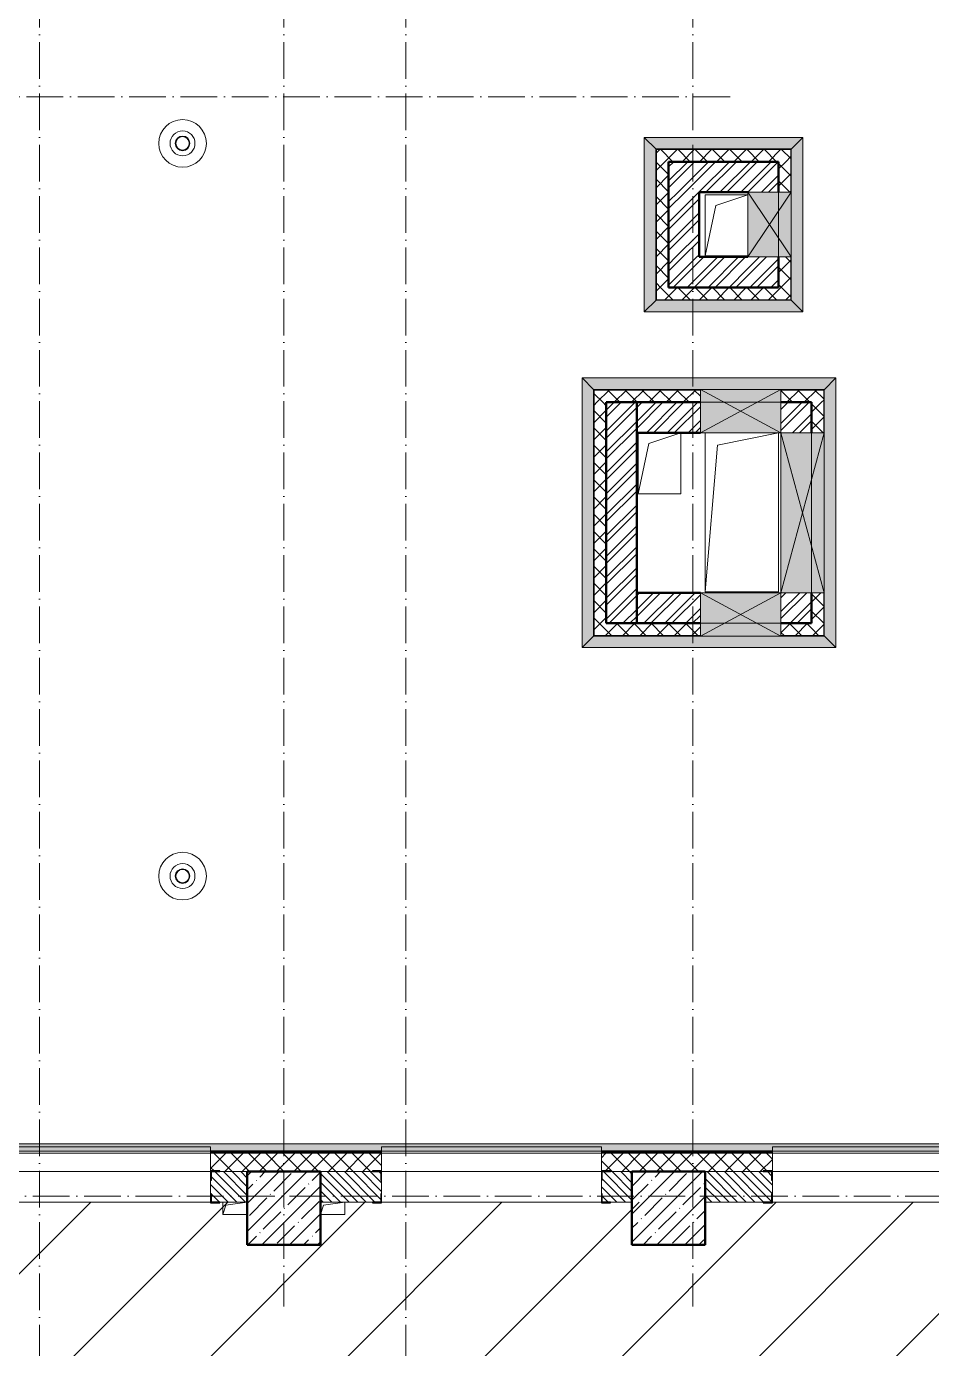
# Model space of a CAD drawing. Header units: millimetres. Extents: x 35697 to 388678, y -91946 to 171347.
# Drawn here: x 70102 to 77513, y 130046 to 140872 of the extents above; entities that cross this region are included whole.
import ezdxf

# ---------------------------------------------------------------- set-up
doc = ezdxf.new("R2010")
doc.units = ezdxf.units.MM
doc.linetypes.add('50_200_ШТРИХ_1Т_ш5_п1_п1_', pattern=[700, 500, -100, 0, -100])
for name, color, linetype, lineweight in [('2.1) ПГП окна 2.8 м', 5, 'Continuous', 30), ('3.1) ЖБ окна 1.2 м', 102, 'Continuous', 30), ('A-DETL-GENF-OTLN', 7, 'Continuous', 9), ('A-FLOR-____-OTLN', 7, 'Continuous', 9), ('A-GENM-____-MCUT', 7, 'Continuous', 25), ('A-GENM-____-OTLN', 7, 'Continuous', 9), ('A-GENM-____-OTLN-1', 7, 'Continuous', 25), ('A-GLAZ-____-OTLN', 7, 'Continuous', 9), ('A-WALL-____-MCUT', 7, 'Continuous', 13), ('A-WALL-____-MCUT-1', 7, 'Continuous', 9), ('A-WALL-____-MCUT-2', 7, 'Continuous', 50), ('A-WALL-____-OTLN', 7, 'Continuous', 9), ('A-WALL-____-PATT-1', 7, 'Continuous', 9), ('A-WALL-FNSH-MCUT-1', 7, 'Continuous', 9), ('S-COLS-____-MCUT', 7, 'Continuous', 50), ('S-COLS-____-OTLN', 7, 'Continuous', 9), ('S-GRID-____-OTLN-1', 7, '50_200_ШТРИХ_1Т_ш5_п1_п1_', 9)]:
    doc.layers.add(name, color=color, linetype=linetype, lineweight=lineweight)
doc.layers.add('A-GLAZ-____-OTLN-1', color=7, linetype='Continuous', lineweight=9, true_color=0xc0c0c0)
pattern_1 = [(45, (43259.71, 63713.66), (-70.71068, 70.71068), []), (135, (43259.71, 63713.66), (-70.71068, -70.71068), [])]
pattern_2 = [(135, (43259.71, 63713.66), (-35.35534, -35.35534), [])]
pattern_3 = [(45, (43259.71, 63713.66), (-85.53659, 85.53659), []), (45, (43316.74, 63713.66), (-85.53659, 85.53659), [])]

# ---------------------------------------------------------------- blocks, each defined once
blk = doc.blocks.new('BSC_Колонна _Прямоугольная - 600х600-V51-АР1_План отверстий 2 этажа в осях 1-64_Ю-ЯЯ')
at = {"layer": 'S-COLS-____-OTLN'}
h = blk.add_hatch(dxfattribs=at)
h.set_pattern_fill('FP_61', color=256, style=0, pattern_type=2)
h.set_pattern_definition([(45, (-28950, -67481.04), (-114.04925, 114.04925), []), (45, (-28835.95, -67481.04), (-114.04925, 114.04925), [201.613, -40.323, 3.353, -36.97])])
h.paths.add_polyline_path([(-300, -300), (300, -300), (300, 300), (-300, 300), (-300, 237)], flags=0)
at = {"layer": 'S-COLS-____-MCUT'}
for p, q in [((300, 300), (-300, 300)), ((-300, 300), (-300, -300)), ((300, -300), (300, 300)), ((-300, -300), (300, -300))]:
    blk.add_line(p, q, dxfattribs=at)
blk = doc.blocks.new('BSC_Колонна _Прямоугольная - 600х600-V89-АР1_План отверстий 2 этажа в осях 1-64_Ю-ЯЯ')
at = {"layer": 'S-COLS-____-OTLN'}
h = blk.add_hatch(dxfattribs=at)
h.set_pattern_fill('FP_102', color=256, style=0, pattern_type=2)
h.set_pattern_definition([(45, (-32100, -67481.04), (-114.04925, 114.04925), []), (45, (-31985.95, -67481.04), (-114.04925, 114.04925), [201.613, -40.323, 3.353, -36.97])])
h.paths.add_polyline_path([(-300, -300), (300, -300), (300, 300), (-300, 300)], flags=0)
at = {"layer": 'S-COLS-____-MCUT'}
for p, q in [((300, 300), (-300, 300)), ((-300, 300), (-300, -300)), ((300, -300), (300, 300)), ((-300, -300), (300, -300))]:
    blk.add_line(p, q, dxfattribs=at)
blk = doc.blocks.new('Отлив_СКБ - Отлив витража_СФТК-31884011-АР1_План отверстий 2 этажа в осях 1-64_Ю-ЯЯ')
at = {"layer": 'A-GLAZ-____-OTLN-1'}
for points in [[(1800, 2), (1800, 37), (0, 37), (0, 2), (1715, 2)], [(1715, 0), (1800, 0), (1800, 2), (0, 2), (0, 0)]]:
    blk.add_hatch(color=256, dxfattribs=at).paths.add_polyline_path(points, flags=0)
at = {"layer": 'A-GLAZ-____-OTLN'}
for p, q in [((0, 3), (0, 37)), ((1800, 37), (0, 37)), ((0, 2), (1800, 2)), ((1800, 37), (1800, 3)), ((1800, 0), (0, 0))]:
    blk.add_line(p, q, dxfattribs=at)
blk = doc.blocks.new('Фахверк_СКБ_Уголок - 250_1500-27508690-АР1_План отверстий 2 этажа в осях 1-64_Ю-ЯЯ')
at = {"layer": 'A-GENM-____-MCUT'}
for p, q in [((125, 181), (50, 181)), ((50, 181), (50, 175)), ((50, 175), (119, 175)), ((119, 175), (119, 106)), ((125, 106), (125, 181)), ((119, 106), (125, 106)), ((119, -75), (50, -75)), ((50, -75), (50, -81)), ((50, -81), (125, -81)), ((125, -6), (119, -6)), ((119, -6), (119, -75)), ((125, -81), (125, -6))]:
    blk.add_line(p, q, dxfattribs=at)
blk = doc.blocks.new('Фахверк_СКБ_Уголок - 250_1500-27504248-АР1_План отверстий 2 этажа в осях 1-64_Ю-ЯЯ')
at = {"layer": 'A-GENM-____-MCUT'}
for p, q in [((200, 181), (125, 181)), ((125, 181), (125, 106)), ((131, 106), (131, 175)), ((131, 175), (200, 175)), ((200, 175), (200, 181)), ((125, 106), (131, 106)), ((131, -6), (125, -6)), ((125, -6), (125, -81)), ((125, -81), (200, -81)), ((131, -75), (131, -6)), ((200, -75), (131, -75)), ((200, -81), (200, -75))]:
    blk.add_line(p, q, dxfattribs=at)
blk = doc.blocks.new('Фахверк_СКБ_Уголок - 250_1500-27508739-АР1_План отверстий 2 этажа в осях 1-64_Ю-ЯЯ')
at = {"layer": 'A-GENM-____-MCUT'}
for p, q in [((125, 181), (50, 181)), ((50, 181), (50, 175)), ((50, 175), (119, 175)), ((119, 175), (119, 106)), ((125, 106), (125, 181)), ((119, 106), (125, 106)), ((119, -75), (50, -75)), ((50, -75), (50, -81)), ((50, -81), (125, -81)), ((125, -6), (119, -6)), ((119, -6), (119, -75)), ((125, -81), (125, -6))]:
    blk.add_line(p, q, dxfattribs=at)
blk = doc.blocks.new('Кровельный аэратор - 143_Кровельный аэратор-15605992-АР1_План отверстий 2 этажа в осях 1-64_Ю-ЯЯ')
at = {"layer": 'A-GENM-____-OTLN'}
for radius, start, end in [(195, 360, 180), (195, 180, 360), (102, 360, 180), (102, 180, 360), (60, 360, 180), (60, 180, 360), (55, 360, 180), (55, 180, 360)]:
    blk.add_arc((0, 0), radius, start, end, dxfattribs=at)
blk = doc.blocks.new('AR_Отверстие прямоугольное _в плите_ - AR_Отверстие прямоугольное _в плите_-V173-АР1_План отверстий 2 этажа в осях 1-64_Ю-ЯЯ')
at = {"layer": 'A-GENM-____-OTLN'}
for p, q in [((-100, 50), (-100, -50)), ((-100, -50), (-75, 25)), ((-75, 25), (100, 50)), ((-100, -50), (100, -50))]:
    blk.add_line(p, q, dxfattribs=at)
blk = doc.blocks.new('AR_Отверстие прямоугольное _в плите_ - AR_Отверстие прямоугольное _в плите_-V164-АР1_План отверстий 2 этажа в осях 1-64_Ю-ЯЯ')
at = {"layer": 'A-GENM-____-OTLN'}
for p, q in [((-100, -50), (-75, 25)), ((-75, 25), (100, 50)), ((100, -50), (100, 50)), ((-100, -50), (100, -50))]:
    blk.add_line(p, q, dxfattribs=at)
blk = doc.blocks.new('AR_Отверстие прямоугольное _в плите_ - AR_Отверстие прямоугольное _в плите_-30552540-АР1_План отверстий 2 этажа в осях 1-64_Ю-ЯЯ')
at = {"layer": 'A-GENM-____-OTLN'}
for p, q in [((175, 250), (-175, 250)), ((-175, 250), (-175, -250)), ((-87, 163), (175, 250)), ((-175, -250), (-87, 163)), ((-175, -250), (175, -250))]:
    blk.add_line(p, q, dxfattribs=at)
blk = doc.blocks.new('AR_Отверстие прямоугольное _в плите_ - AR_Отверстие прямоугольное _в плите_-30552544-АР1_План отверстий 2 этажа в осях 1-64_Ю-ЯЯ')
at = {"layer": 'A-GENM-____-OTLN'}
for p, q in [((300, 650), (-300, 650)), ((-300, 650), (-300, -650)), ((-200, 550), (300, 650)), ((300, -650), (300, 650)), ((-300, -650), (-200, 550)), ((-300, -650), (300, -650))]:
    blk.add_line(p, q, dxfattribs=at)
blk = doc.blocks.new('AR_Отверстие прямоугольное _в плите_ - AR_Отверстие прямоугольное _в плите_-V194-АР1_План отверстий 2 этажа в осях 1-64_Ю-ЯЯ')
at = {"layer": 'A-GENM-____-OTLN'}
for p, q in [((175, 250), (-175, 250)), ((-175, 250), (-175, -250)), ((-87, 163), (175, 250)), ((175, -250), (175, 250)), ((-175, -250), (-87, 163)), ((-175, -250), (175, -250))]:
    blk.add_line(p, q, dxfattribs=at)
blk = doc.blocks.new('AR_Отверстие прямоугольное _в стене__БезПР - AR_Отверстие прямоугольное _в стене__БезПР-31947467-АР1_План отверстий 2 этажа в осях 1-64_Ю-ЯЯ')
at = {"layer": 'A-GLAZ-____-OTLN'}
blk.add_hatch(color=256, dxfattribs=at).paths.add_polyline_path([(265, 230), (-265, 230), (-265, -125), (265, -125)], flags=0)
at = {"layer": 'A-DETL-GENF-OTLN'}
for p, q in [((-265, -125), (-265, 230)), ((-265, 230), (265, 230)), ((265, 230), (-265, -125)), ((-265, 230), (265, -125)), ((265, 230), (-265, 230)), ((-265, 230), (-265, -125)), ((265, 230), (265, -125)), ((265, -125), (265, 230)), ((265, -125), (-265, -125)), ((-265, -125), (265, -125))]:
    blk.add_line(p, q, dxfattribs=at)
at = {"layer": 'A-GLAZ-____-OTLN'}
blk.add_line((265, 125), (-265, 125), dxfattribs=at)
blk = doc.blocks.new('AR_Отверстие прямоугольное _в стене__БезПР - AR_Отверстие прямоугольное _в стене__БезПР-32490818-АР1_План отверстий 2 этажа в осях 1-64_Ю-ЯЯ')
at = {"layer": 'A-GLAZ-____-OTLN'}
blk.add_hatch(color=256, dxfattribs=at).paths.add_polyline_path([(655, -20), (655, 230), (-655, 230), (-655, -125), (655, -125)], flags=0)
at = {"layer": 'A-DETL-GENF-OTLN'}
for p, q in [((-655, -125), (-655, 230)), ((-655, 230), (655, 230)), ((655, 230), (-655, -125)), ((-655, 230), (655, -125)), ((655, 230), (-655, 230)), ((-655, 230), (-655, -125)), ((655, 230), (655, -125)), ((655, -125), (655, 230)), ((655, -125), (-655, -125)), ((-655, -125), (655, -125))]:
    blk.add_line(p, q, dxfattribs=at)
at = {"layer": 'A-GLAZ-____-OTLN'}
blk.add_line((655, 125), (-655, 125), dxfattribs=at)
blk = doc.blocks.new('AR_Отверстие прямоугольное _в стене__БезПР - AR_Отверстие прямоугольное _в стене__БезПР-32490844-АР1_План отверстий 2 этажа в осях 1-64_Ю-ЯЯ')
at = {"layer": 'A-GLAZ-____-OTLN'}
blk.add_hatch(color=256, dxfattribs=at).paths.add_polyline_path([(-330, 125), (-330, -230), (330, -230), (330, 125), (6, 125)], flags=0)
at = {"layer": 'A-DETL-GENF-OTLN'}
for p, q in [((330, 125), (-330, 125)), ((-330, 125), (-330, -230)), ((330, -230), (-330, 125)), ((-330, -230), (330, 125)), ((-330, 125), (330, 125)), ((-330, -230), (-330, 125)), ((330, -230), (330, 125)), ((330, 125), (330, -230)), ((-330, -230), (330, -230)), ((330, -230), (-330, -230))]:
    blk.add_line(p, q, dxfattribs=at)
at = {"layer": 'A-GLAZ-____-OTLN'}
blk.add_line((330, -125), (-330, -125), dxfattribs=at)
blk = doc.blocks.new('AR_Отверстие прямоугольное _в стене__БезПР - AR_Отверстие прямоугольное _в стене__БезПР-32490823-АР1_План отверстий 2 этажа в осях 1-64_Ю-ЯЯ')
at = {"layer": 'A-GLAZ-____-OTLN'}
blk.add_hatch(color=256, dxfattribs=at).paths.add_polyline_path([(6, 230), (-330, 230), (-330, -125), (330, -125), (330, 230)], flags=0)
at = {"layer": 'A-DETL-GENF-OTLN'}
for p, q in [((-330, -125), (-330, 230)), ((-330, 230), (330, 230)), ((330, 230), (-330, -125)), ((-330, 230), (330, -125)), ((330, 230), (-330, 230)), ((-330, 230), (-330, -125)), ((330, 230), (330, -125)), ((330, -125), (330, 230)), ((330, -125), (-330, -125)), ((-330, -125), (330, -125))]:
    blk.add_line(p, q, dxfattribs=at)
at = {"layer": 'A-GLAZ-____-OTLN'}
blk.add_line((330, 125), (-330, 125), dxfattribs=at)
blk = doc.blocks.new('Отлив_СКБ1 - Отлив_Шахты-30185863-АР1_План отверстий 2 этажа в осях 1-64_Ю-ЯЯ')
at = {"layer": 'A-GLAZ-____-OTLN-1'}
blk.add_hatch(color=256, dxfattribs=at).paths.add_polyline_path([(1229, -199), (1133, -103), (1133, -105), (-103, -105), (-103, -103), (-199, -199), (1135, -199)], flags=0)
at = {"layer": 'A-GLAZ-____-OTLN'}
for p, q in [((-199, -199), (-103, -103)), ((1133, -103), (1229, -199)), ((-199, -199), (1229, -199))]:
    blk.add_line(p, q, dxfattribs=at)
blk = doc.blocks.new('Отлив_СКБ1 - Отлив_Шахты-32492502-АР1_План отверстий 2 этажа в осях 1-64_Ю-ЯЯ')
at = {"layer": 'A-GLAZ-____-OTLN-1'}
blk.add_hatch(color=256, dxfattribs=at).paths.add_polyline_path([(-199, -199), (1099, -199), (1003, -103), (1003, -105), (-103, -105), (-103, -103), (-105, -105)], flags=0)
at = {"layer": 'A-GLAZ-____-OTLN'}
for p, q in [((-199, -199), (-103, -103)), ((1003, -103), (1099, -199)), ((-199, -199), (1099, -199))]:
    blk.add_line(p, q, dxfattribs=at)
blk = doc.blocks.new('Отлив_СКБ1 - Отлив_Шахты-32492619-АР1_План отверстий 2 этажа в осях 1-64_Ю-ЯЯ')
at = {"layer": 'A-GLAZ-____-OTLN-1'}
blk.add_hatch(color=256, dxfattribs=at).paths.add_polyline_path([(1783, 103), (1879, 199), (-199, 199), (-103, 103), (-103, 105), (1783, 105)], flags=0)
at = {"layer": 'A-GLAZ-____-OTLN'}
for p, q in [((-103, 103), (-199, 199)), ((1879, 199), (-199, 199)), ((1879, 199), (1783, 103))]:
    blk.add_line(p, q, dxfattribs=at)
blk = doc.blocks.new('Отлив_СКБ1 - Отлив_Шахты-32497784-АР1_План отверстий 2 этажа в осях 1-64_Ю-ЯЯ')
at = {"layer": 'A-GLAZ-____-OTLN-1'}
blk.add_hatch(color=256, dxfattribs=at).paths.add_polyline_path([(2009, 199), (-199, 199), (-103, 103), (-103, 105), (1913, 105), (1913, 103), (1915, 105)], flags=0)
at = {"layer": 'A-GLAZ-____-OTLN'}
for p, q in [((-103, 103), (-199, 199)), ((2009, 199), (-199, 199)), ((2009, 199), (1913, 103))]:
    blk.add_line(p, q, dxfattribs=at)
blk = doc.blocks.new('Отлив_СКБ1 - Отлив_Фасады на кровле-32719942-АР1_План отверстий 2 этажа в осях 1-64_Ю-ЯЯ')
at = {"layer": 'A-GLAZ-____-OTLN-1'}
blk.add_hatch(color=256, dxfattribs=at).paths.add_polyline_path([(18850, 170), (18850, 204), (20650, 204), (20650, 170), (21320, 170), (21320, 228), (228, 228), (170, 170), (2850, 170), (2850, 204), (4650, 204), (4650, 170), (6050, 170), (6050, 204), (7850, 204), (7850, 170), (9250, 170), (9250, 204), (11050, 204), (11050, 170), (12450, 170), (12450, 204), (14250, 204), (14250, 170), (15650, 170), (15650, 204), (17450, 204), (17450, 170), (18705, 170)], flags=0)
at = {"layer": 'A-GLAZ-____-OTLN'}
blk.add_line((21320, 228), (228, 228), dxfattribs=at)
blk = doc.blocks.new('2этаж')
at = {"layer": 'S-GRID-____-OTLN-1', "color": 251, "ltscale": 0.6, "true_color": 0x636466}
for p, q in [((11358.3, 549908.8), (11358.3, 511907.5)), ((13358.3, 549908.8), (13358.3, 525691.4)), ((14358.3, 549908.8), (14358.3, 511907.5)), ((16708.3, 549908.8), (16708.3, 525691.4)), ((17013.3, 535597), (-20260.4, 535597)), ((88482.7, 526597), (-20260.4, 526597))]:
    blk.add_line(p, q, dxfattribs=at)

msp = doc.modelspace()

# ---------------------------------------------------------------- hatches: boundary and pattern name
at = {"layer": '2.1) ПГП окна 2.8 м'}
h = msp.add_hatch(dxfattribs=at)
h.set_pattern_fill('ANSI31', color=5, scale=250)
h.paths.add_polyline_path([(48810, 140345), (50635, 140345), (50635, 130745), (48810, 130745)])
h.paths.add_polyline_path([(45710, 130745), (50860, 130745), (50860, 125745), (45710, 125745)])
h.paths.add_polyline_path([(88460, 131245), (50860, 131245), (50860, 126895), (88460, 126895)])
at = {"layer": 'A-WALL-____-PATT-1'}
h = msp.add_hatch(dxfattribs=at)
h.set_pattern_fill('FP_1', color=256, style=0, pattern_type=2)
h.set_pattern_definition(pattern_1)
h.paths.add_polyline_path([(76360, 139765), (76360, 139865), (75260, 139865), (75260, 139765), (76260, 139765)], flags=0)
h = msp.add_hatch(dxfattribs=at)
h.set_pattern_fill('FP_1', color=256, style=0, pattern_type=2)
h.set_pattern_definition(pattern_1)
h.paths.add_polyline_path([(75360, 138735), (75360, 139765), (75260, 139765), (75260, 138735)], flags=0)
h = msp.add_hatch(dxfattribs=at)
h.set_pattern_fill('FP_3', color=256, style=0, pattern_type=2)
h.set_pattern_definition(pattern_3)
h.paths.add_polyline_path([(75610, 139515), (76260, 139515), (76260, 139765), (75360, 139765), (75360, 139515), (75501, 139515)], flags=0)
h = msp.add_hatch(dxfattribs=at)
h.set_pattern_fill('FP_1', color=256, style=0, pattern_type=2)
h.set_pattern_definition(pattern_1)
h.paths.add_polyline_path([(76360, 138635), (76360, 138985), (76260, 138985), (76260, 138635)], flags=0)
h.paths.add_polyline_path([(76360, 139515), (76360, 139765), (76260, 139765), (76260, 139515)], flags=0)
h = msp.add_hatch(dxfattribs=at)
h.set_pattern_fill('FP_3', color=256, style=0, pattern_type=2)
h.set_pattern_definition(pattern_3)
h.paths.add_polyline_path([(75360, 138985), (75610, 138985), (75610, 139515), (75360, 139515), (75360, 139504)], flags=0)
h = msp.add_hatch(dxfattribs=at)
h.set_pattern_fill('FP_3', color=256, style=0, pattern_type=2)
h.set_pattern_definition(pattern_3)
h.paths.add_polyline_path([(76010, 138735), (76010, 138985), (75360, 138985), (75360, 138735), (75943, 138735)], flags=0)
h = msp.add_hatch(dxfattribs=at)
h.set_pattern_fill('FP_3', color=256, style=0, pattern_type=2)
h.set_pattern_definition(pattern_3)
h.paths.add_polyline_path([(76260, 138735), (76260, 138985), (76010, 138985), (76010, 138735)], flags=0)
h = msp.add_hatch(dxfattribs=at)
h.set_pattern_fill('FP_1', color=256, style=0, pattern_type=2)
h.set_pattern_definition(pattern_1)
h.paths.add_polyline_path([(76260, 138635), (76260, 138735), (75260, 138735), (75260, 138635), (75943, 138635)], flags=0)
h = msp.add_hatch(dxfattribs=at)
h.set_pattern_fill('FP_1', color=256, style=0, pattern_type=2)
h.set_pattern_definition(pattern_1)
h.paths.add_polyline_path([(76530, 137795), (76630, 137795), (76630, 137895), (76280, 137895), (76280, 137795)], flags=0)
h.paths.add_polyline_path([(75100, 137795), (75620, 137795), (75620, 137895), (74750, 137895), (74750, 137795), (75060, 137795)], flags=0)
h = msp.add_hatch(dxfattribs=at)
h.set_pattern_fill('FP_1', color=256, style=0, pattern_type=2)
h.set_pattern_definition(pattern_1)
h.paths.add_polyline_path([(74850, 135985), (74850, 137795), (74750, 137795), (74750, 135985)], flags=0)
h = msp.add_hatch(dxfattribs=at)
h.set_pattern_fill('FP_3', color=256, style=0, pattern_type=2)
h.set_pattern_definition(pattern_3)
h.paths.add_polyline_path([(75100, 135985), (75100, 137795), (74850, 137795), (74850, 135985), (75060, 135985)], flags=0)
h = msp.add_hatch(dxfattribs=at)
h.set_pattern_fill('FP_3', color=256, style=0, pattern_type=2)
h.set_pattern_definition(pattern_3)
h.paths.add_polyline_path([(76530, 137545), (76530, 137795), (76280, 137795), (76280, 137545)], flags=0)
h.paths.add_polyline_path([(75620, 137545), (75620, 137795), (75100, 137795), (75100, 137545)], flags=0)
h = msp.add_hatch(dxfattribs=at)
h.set_pattern_fill('FP_1', color=256, style=0, pattern_type=2)
h.set_pattern_definition(pattern_1)
h.paths.add_polyline_path([(76630, 135885), (76630, 136235), (76530, 136235), (76530, 135885)], flags=0)
h.paths.add_polyline_path([(76530, 137545), (76630, 137545), (76630, 137795), (76530, 137795)], flags=0)
h = msp.add_hatch(dxfattribs=at)
h.set_pattern_fill('FP_3', color=256, style=0, pattern_type=2)
h.set_pattern_definition(pattern_3)
h.paths.add_polyline_path([(75620, 135985), (75620, 136235), (75100, 136235), (75100, 135985)], flags=0)
h = msp.add_hatch(dxfattribs=at)
h.set_pattern_fill('FP_3', color=256, style=0, pattern_type=2)
h.set_pattern_definition(pattern_3)
h.paths.add_polyline_path([(76530, 135985), (76530, 136235), (76280, 136235), (76280, 135985), (76385, 135985)], flags=0)
h = msp.add_hatch(dxfattribs=at)
h.set_pattern_fill('FP_1', color=256, style=0, pattern_type=2)
h.set_pattern_definition(pattern_1)
h.paths.add_polyline_path([(76385, 135885), (76530, 135885), (76530, 135985), (76280, 135985), (76280, 135885)], flags=0)
h.paths.add_polyline_path([(75060, 135885), (75620, 135885), (75620, 135985), (74750, 135985), (74750, 135885)], flags=0)
h = msp.add_hatch(dxfattribs=at)
h.set_pattern_fill('FP_1', color=256, style=0, pattern_type=2)
h.set_pattern_definition(pattern_1)
h.paths.add_polyline_path([(88460, 131495), (88475, 131495), (88475, 131645), (87610, 131645), (87610, 131495), (88316, 131495)], flags=0)
h.paths.add_polyline_path([(84781, 131495), (85810, 131495), (85810, 131645), (84410, 131645), (84410, 131501), (84485, 131501), (84485, 131495)], flags=0)
h.paths.add_polyline_path([(82510, 131495), (82535, 131495), (82535, 131501), (82610, 131501), (82610, 131645), (81210, 131645), (81210, 131501), (81285, 131501), (81285, 131495), (82130, 131495)], flags=0)
h.paths.add_polyline_path([(78595, 131495), (79335, 131495), (79335, 131501), (79410, 131501), (79410, 131645), (78010, 131645), (78010, 131501), (78085, 131501), (78085, 131495)], flags=0)
h.paths.add_polyline_path([(76135, 131495), (76135, 131501), (76210, 131501), (76210, 131645), (74810, 131645), (74810, 131501), (74885, 131501), (74885, 131495), (75943, 131495)], flags=0)
h.paths.add_polyline_path([(72935, 131495), (72935, 131501), (73010, 131501), (73010, 131645), (71610, 131645), (71610, 131501), (71685, 131501), (71685, 131495), (72510, 131495)], flags=0)
h.paths.add_polyline_path([(69735, 131495), (69735, 131501), (69810, 131501), (69810, 131645), (66960, 131645), (66960, 131495), (67990, 131495)], flags=0)
h = msp.add_hatch(dxfattribs=at)
h.set_pattern_fill('FP_6', color=256, style=0, pattern_type=2)
h.set_pattern_definition(pattern_2)
h.paths.add_polyline_path([(71685, 131245), (71910, 131245), (71910, 131495), (71616, 131495), (71616, 131426), (71610, 131426), (71610, 131314), (71616, 131314), (71616, 131245)], flags=0)
h.paths.add_polyline_path([(69757, 131245), (69804, 131245), (69804, 131314), (69810, 131314), (69810, 131426), (69804, 131426), (69804, 131495), (66960, 131495), (66960, 131245), (69735, 131245)], flags=0)
h = msp.add_hatch(dxfattribs=at)
h.set_pattern_fill('FP_6', color=256, style=0, pattern_type=2)
h.set_pattern_definition(pattern_2)
h.paths.add_polyline_path([(75060, 131245), (75060, 131245), (75060, 131495), (74816, 131495), (74816, 131426), (74810, 131426), (74810, 131314), (74816, 131314), (74816, 131245), (74885, 131245)], flags=0)
h.paths.add_polyline_path([(73004, 131245), (73004, 131314), (73010, 131314), (73010, 131426), (73004, 131426), (73004, 131495), (72510, 131495), (72510, 131245), (72935, 131245)], flags=0)
h = msp.add_hatch(dxfattribs=at)
h.set_pattern_fill('FP_6', color=256, style=0, pattern_type=2)
h.set_pattern_definition(pattern_2)
h.paths.add_polyline_path([(78595, 131245), (78660, 131245), (78660, 131495), (78016, 131495), (78016, 131426), (78010, 131426), (78010, 131314), (78016, 131314), (78016, 131245), (78085, 131245)], flags=0)
h.paths.add_polyline_path([(75943, 131245), (76204, 131245), (76204, 131314), (76210, 131314), (76210, 131426), (76204, 131426), (76204, 131495), (75660, 131495), (75660, 131245)], flags=0)

# ---------------------------------------------------------------- linework, layer by layer
at = {"layer": 'A-FLOR-____-OTLN'}
for p, q in [((75660, 139494), (76010, 139494)), ((75660, 138994), (75660, 139494)), ((76010, 138994), (75660, 138994)), ((75110, 137544), (75460, 137544)), ((75110, 137044), (75110, 137544)), ((75460, 137544), (75460, 137044)), ((75660, 137544), (76260, 137544)), ((75660, 136244), (75660, 137544)), ((76260, 137544), (76260, 136244)), ((75460, 137044), (75110, 137044)), ((76260, 136244), (75660, 136244))]:
    msp.add_line(p, q, dxfattribs=at)
at = {"layer": 'A-WALL-____-MCUT'}
for p, q in [((71910, 131495), (71685, 131495)), ((72510, 131495), (72935, 131495)), ((74885, 131495), (75060, 131495)), ((75660, 131495), (76135, 131495)), ((71610, 131426), (71610, 131314)), ((73010, 131314), (73010, 131426)), ((74810, 131426), (74810, 131314)), ((76210, 131314), (76210, 131426)), ((71685, 131245), (71910, 131245)), ((72510, 131245), (72935, 131245)), ((74885, 131245), (75060, 131245)), ((75660, 131245), (76135, 131245))]:
    msp.add_line(p, q, dxfattribs=at)
at = {"layer": 'A-WALL-____-MCUT-1'}
for p, q in [((75257, 139870), (75255, 139870)), ((75255, 139870), (75255, 139868)), ((76365, 139868), (75255, 139868)), ((75255, 139865), (75257, 139865)), ((75257, 139870), (75257, 138630)), ((76360, 139865), (75260, 139865)), ((75260, 139865), (75260, 138635)), ((76360, 139515), (76360, 139865)), ((76365, 139870), (76363, 139870)), ((76363, 139515), (76363, 139870)), ((76365, 139865), (76363, 139865)), ((76365, 139868), (76365, 139870)), ((76360, 138635), (76360, 138985)), ((76363, 138630), (76363, 138985)), ((75257, 138635), (75255, 138635)), ((75255, 138632), (76365, 138632)), ((75255, 138632), (75255, 138630)), ((75255, 138630), (75257, 138630)), ((75260, 138635), (76360, 138635)), ((76360, 138632), (76360, 138630)), ((76363, 138630), (76365, 138630)), ((76365, 138630), (76365, 138632)), ((74747, 137900), (74745, 137900)), ((74745, 137900), (74745, 137898)), ((75620, 137898), (74745, 137898)), ((74745, 137895), (74747, 137895)), ((74747, 137900), (74747, 135880)), ((75620, 137895), (74750, 137895)), ((74750, 137895), (74750, 135885)), ((76635, 137898), (76280, 137898)), ((76630, 137895), (76280, 137895)), ((76630, 137545), (76630, 137895)), ((76635, 137900), (76633, 137900)), ((76633, 137545), (76633, 137900)), ((76635, 137895), (76633, 137895)), ((76635, 137898), (76635, 137900)), ((76630, 135885), (76630, 136235)), ((76633, 135880), (76633, 136235)), ((74747, 135885), (74745, 135885)), ((74745, 135882), (75620, 135882)), ((74745, 135882), (74745, 135880)), ((74745, 135880), (74747, 135880)), ((74750, 135885), (75620, 135885)), ((76280, 135885), (76630, 135885)), ((76280, 135882), (76635, 135882)), ((76630, 135880), (76630, 135882)), ((76633, 135880), (76635, 135880)), ((76635, 135880), (76635, 135882)), ((73010, 131657), (71610, 131657)), ((73010, 131651), (71610, 131651)), ((73010, 131645), (71610, 131645)), ((71610, 131645), (71610, 131501)), ((73010, 131501), (73010, 131645)), ((76210, 131657), (74810, 131657)), ((76210, 131651), (74810, 131651)), ((76210, 131645), (74810, 131645)), ((74810, 131645), (74810, 131501)), ((76210, 131501), (76210, 131645))]:
    msp.add_line(p, q, dxfattribs=at)
at = {"layer": 'A-WALL-____-MCUT-2'}
for p, q in [((76260, 139765), (75360, 139765)), ((75360, 139765), (75360, 138735)), ((76260, 139515), (76260, 139765)), ((75610, 139515), (76010, 139515)), ((75610, 138985), (75610, 139515)), ((76010, 138985), (75610, 138985)), ((76260, 138735), (76260, 138985)), ((75360, 138735), (76260, 138735)), ((75620, 137795), (74850, 137795)), ((74850, 137795), (74850, 135985)), ((75100, 135985), (75100, 137795)), ((76280, 137795), (76530, 137795)), ((76530, 137545), (76530, 137795)), ((75100, 137545), (75620, 137545)), ((75620, 136235), (75100, 136235)), ((76530, 135985), (76530, 136235)), ((75620, 135985), (74850, 135985)), ((76280, 135985), (76530, 135985))]:
    msp.add_line(p, q, dxfattribs=at)
at = {"layer": 'A-WALL-____-OTLN'}
for p, q in [((69810, 131645), (71610, 131645)), ((73010, 131645), (74810, 131645)), ((76210, 131645), (78010, 131645)), ((71610, 131495), (69810, 131495)), ((74810, 131495), (73010, 131495)), ((78010, 131495), (76210, 131495)), ((71610, 131245), (69810, 131245)), ((74810, 131245), (73010, 131245)), ((78010, 131245), (76210, 131245))]:
    msp.add_line(p, q, dxfattribs=at)
at = {"layer": 'A-WALL-FNSH-MCUT-1'}
for p, q in [((75255, 139868), (75255, 138632)), ((76363, 139870), (75257, 139870)), ((76365, 139515), (76365, 139868)), ((76365, 138632), (76365, 138985)), ((75257, 138630), (76363, 138630)), ((74745, 137898), (74745, 135882)), ((75620, 137900), (74747, 137900)), ((76633, 137900), (76280, 137900)), ((76635, 137545), (76635, 137898)), ((76635, 135882), (76635, 136235)), ((74747, 135880), (75620, 135880)), ((76280, 135880), (76633, 135880)), ((73010, 131665), (71610, 131665)), ((71610, 131665), (71610, 131645)), ((73010, 131645), (73010, 131665)), ((76210, 131665), (74810, 131665)), ((74810, 131665), (74810, 131645)), ((76210, 131645), (76210, 131665))]:
    msp.add_line(p, q, dxfattribs=at)

# ---------------------------------------------------------------- block references
at = {"layer": '3.1) ЖБ окна 1.2 м'}
msp.add_blockref('2этаж', (58851, -395302), dxfattribs=at)
at = {"layer": 'A-GENM-____-OTLN'}
for name, p in [('Кровельный аэратор - 143_Кровельный аэратор-15605992-АР1_План отверстий 2 этажа в осях 1-64_Ю-ЯЯ', (71380, 139915)), ('AR_Отверстие прямоугольное _в плите_ - AR_Отверстие прямоугольное _в плите_-30552540-АР1_План отверстий 2 этажа в осях 1-64_Ю-ЯЯ', (75835, 139244)), ('AR_Отверстие прямоугольное _в плите_ - AR_Отверстие прямоугольное _в плите_-V194-АР1_План отверстий 2 этажа в осях 1-64_Ю-ЯЯ', (75285, 137294)), ('AR_Отверстие прямоугольное _в плите_ - AR_Отверстие прямоугольное _в плите_-30552544-АР1_План отверстий 2 этажа в осях 1-64_Ю-ЯЯ', (75960, 136894)), ('Кровельный аэратор - 143_Кровельный аэратор-15605992-АР1_План отверстий 2 этажа в осях 1-64_Ю-ЯЯ', (71380, 133915)), ('AR_Отверстие прямоугольное _в плите_ - AR_Отверстие прямоугольное _в плите_-V173-АР1_План отверстий 2 этажа в осях 1-64_Ю-ЯЯ', (71810, 131195)), ('AR_Отверстие прямоугольное _в плите_ - AR_Отверстие прямоугольное _в плите_-V164-АР1_План отверстий 2 этажа в осях 1-64_Ю-ЯЯ', (72610, 131195))]:
    msp.add_blockref(name, p, dxfattribs=at)
at = {"layer": 'A-GENM-____-OTLN-1', "rotation": 180}
for name, p in [('Фахверк_СКБ_Уголок - 250_1500-27508690-АР1_План отверстий 2 этажа в осях 1-64_Ю-ЯЯ', (71735, 131420)), ('Фахверк_СКБ_Уголок - 250_1500-27504248-АР1_План отверстий 2 этажа в осях 1-64_Ю-ЯЯ', (73135, 131420)), ('Фахверк_СКБ_Уголок - 250_1500-27508739-АР1_План отверстий 2 этажа в осях 1-64_Ю-ЯЯ', (74935, 131420)), ('Фахверк_СКБ_Уголок - 250_1500-27504248-АР1_План отверстий 2 этажа в осях 1-64_Ю-ЯЯ', (76335, 131420))]:
    msp.add_blockref(name, p, dxfattribs=at)
at = {"layer": 'A-GLAZ-____-OTLN'}
for name, p, rotation in [('Отлив_СКБ1 - Отлив_Шахты-30185863-АР1_План отверстий 2 этажа в осях 1-64_Ю-ЯЯ', (75360, 139765), 270), ('Отлив_СКБ1 - Отлив_Шахты-32492502-АР1_План отверстий 2 этажа в осях 1-64_Ю-ЯЯ', (76260, 139765), 180), ('Отлив_СКБ1 - Отлив_Шахты-30185863-АР1_План отверстий 2 этажа в осях 1-64_Ю-ЯЯ', (76260, 138735), 90), ('AR_Отверстие прямоугольное _в стене__БезПР - AR_Отверстие прямоугольное _в стене__БезПР-31947467-АР1_План отверстий 2 этажа в осях 1-64_Ю-ЯЯ', (76135, 139250), 270), ('Отлив_СКБ1 - Отлив_Шахты-32497784-АР1_План отверстий 2 этажа в осях 1-64_Ю-ЯЯ', (74850, 135985), 89.99999999999986), ('Отлив_СКБ1 - Отлив_Шахты-32497784-АР1_План отверстий 2 этажа в осях 1-64_Ю-ЯЯ', (76530, 137795), 269.9999999999998), ('AR_Отверстие прямоугольное _в стене__БезПР - AR_Отверстие прямоугольное _в стене__БезПР-32490844-АР1_План отверстий 2 этажа в осях 1-64_Ю-ЯЯ', (75950, 137670), 180), ('AR_Отверстие прямоугольное _в стене__БезПР - AR_Отверстие прямоугольное _в стене__БезПР-32490818-АР1_План отверстий 2 этажа в осях 1-64_Ю-ЯЯ', (76405, 136890), 270), ('AR_Отверстие прямоугольное _в стене__БезПР - AR_Отверстие прямоугольное _в стене__БезПР-32490823-АР1_План отверстий 2 этажа в осях 1-64_Ю-ЯЯ', (75950, 136110), 180), ('Отлив_СКБ1 - Отлив_Шахты-32492619-АР1_План отверстий 2 этажа в осях 1-64_Ю-ЯЯ', (76530, 135985), 180)]:
    msp.add_blockref(name, p, dxfattribs=dict(at, rotation=rotation))
for name, p in [('Отлив_СКБ1 - Отлив_Шахты-32492502-АР1_План отверстий 2 этажа в осях 1-64_Ю-ЯЯ', (75360, 138735)), ('Отлив_СКБ1 - Отлив_Шахты-32492619-АР1_План отверстий 2 этажа в осях 1-64_Ю-ЯЯ', (74850, 137795)), ('Отлив_СКБ1 - Отлив_Фасады на кровле-32719942-АР1_План отверстий 2 этажа в осях 1-64_Ю-ЯЯ', (66960, 131495)), ('Отлив_СКБ - Отлив витража_СФТК-31884011-АР1_План отверстий 2 этажа в осях 1-64_Ю-ЯЯ', (69810, 131662)), ('Отлив_СКБ - Отлив витража_СФТК-31884011-АР1_План отверстий 2 этажа в осях 1-64_Ю-ЯЯ', (73010, 131662)), ('Отлив_СКБ - Отлив витража_СФТК-31884011-АР1_План отверстий 2 этажа в осях 1-64_Ю-ЯЯ', (76210, 131662))]:
    msp.add_blockref(name, p, dxfattribs=at)
at = {"layer": 'S-COLS-____-OTLN'}
for name, p in [('BSC_Колонна _Прямоугольная - 600х600-V51-АР1_План отверстий 2 этажа в осях 1-64_Ю-ЯЯ', (72210, 131195)), ('BSC_Колонна _Прямоугольная - 600х600-V89-АР1_План отверстий 2 этажа в осях 1-64_Ю-ЯЯ', (75360, 131195))]:
    msp.add_blockref(name, p, dxfattribs=at)

doc.saveas('drawing.dxf')
